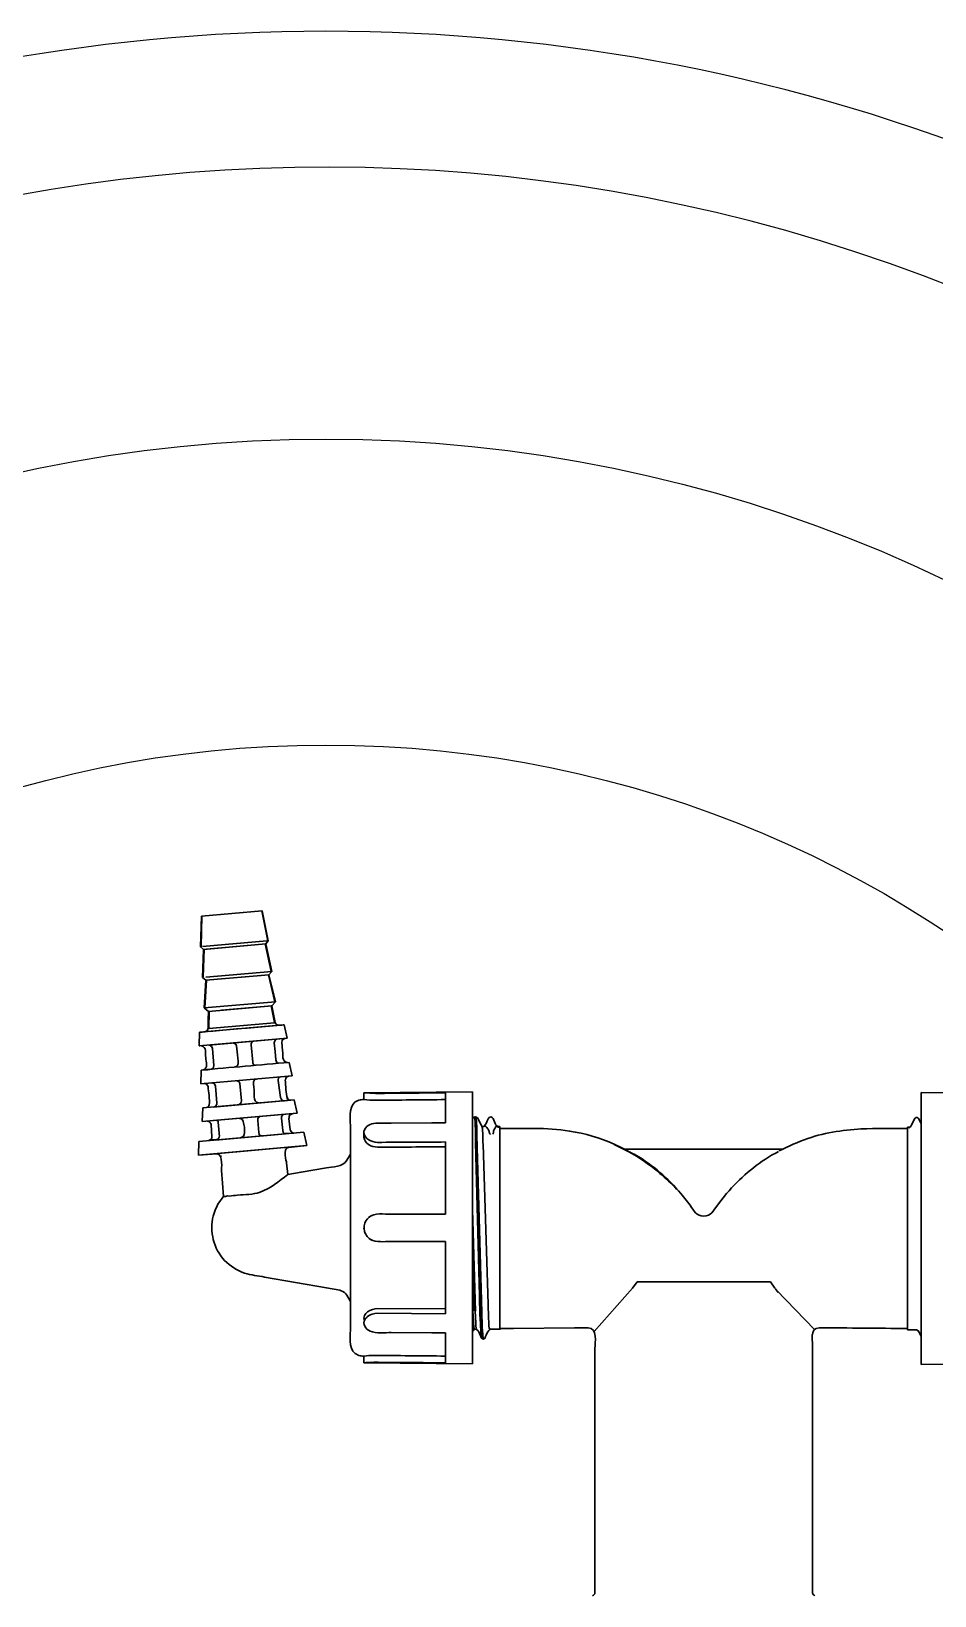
# Model space of a CAD drawing. Header units: millimetres. Extents: x 976 to 9349, y -1578 to 2211.
# Drawn here: x 5754.66 to 5767.95, y 507.93 to 530.94 of the extents above; entities that cross this region are included whole.
import ezdxf

# ---------------------------------------------------------------- set-up
doc = ezdxf.new("R2010")
doc.units = ezdxf.units.MM
for name, color, linetype in [('Ilustrace', 7, 'Continuous'), ('Meble wnętrze', 52, 'Continuous'), ('Urządzenia', 183, 'Continuous')]:
    doc.layers.add(name, color=color, linetype=linetype)

# ---------------------------------------------------------------- blocks, each defined once
blk = doc.blocks.new('Z$W@#27038')
for radius in [21, 16.5]:
    blk.add_circle((29.85, 46.7), radius)
for radius, start, end in [(27, 67.8084, 112.1916), (25, 66.9261, 12.9677)]:
    blk.add_arc((29.85, 46.7), radius, start, end)
blk = doc.blocks.new('Z$W@#31272')
at = {"layer": 'Ilustrace', "lineweight": 30}
for points in [[(0.033, 14.142), (0.033, 14.142), (0.044, 14.595), (0.044, 14.595)], [(0.052, 14.596), (0.052, 14.596), (0.042, 14.143), (0.042, 14.143)], [(0.94, 14.673), (0.94, 14.673), (0.044, 14.595), (0.044, 14.595)], [(0.932, 14.673), (0.932, 14.673), (0.94, 14.673), (0.94, 14.673)], [(1.021, 14.229), (1.021, 14.229), (0.932, 14.673), (0.932, 14.673)], [(1.029, 14.23), (1.029, 14.23), (0.94, 14.673), (0.94, 14.673)], [(0.033, 14.142), (0.033, 14.142), (0.042, 14.143), (0.042, 14.143)], [(0.033, 14.142), (0.033, 14.142), (0.077, 14.105), (0.077, 14.105)], [(0.06, 13.693), (0.06, 13.693), (0.077, 14.105), (0.077, 14.105)], [(1.009, 14.23), (1.009, 14.23), (0.061, 14.147), (0.061, 14.147)], [(0.085, 14.106), (0.085, 14.106), (0.069, 13.694), (0.069, 13.694)], [(0.992, 14.185), (0.992, 14.185), (0.077, 14.105), (0.077, 14.105)], [(0.121, 14.109), (0.121, 14.109), (0.992, 14.185), (0.992, 14.185)], [(0.984, 14.185), (0.984, 14.185), (1.072, 13.782), (1.072, 13.782)], [(0.984, 14.185), (0.984, 14.185), (0.992, 14.185), (0.992, 14.185)], [(0.992, 14.185), (0.992, 14.185), (1.029, 14.23), (1.029, 14.23)], [(0.992, 14.185), (0.992, 14.185), (1.081, 13.782), (1.081, 13.782)], [(1.021, 14.229), (1.021, 14.229), (1.029, 14.23), (1.029, 14.23)], [(0.06, 13.693), (0.06, 13.693), (0.069, 13.694), (0.069, 13.694)], [(0.111, 13.65), (0.111, 13.65), (0.06, 13.693), (0.06, 13.693)], [(0.087, 13.244), (0.087, 13.244), (0.111, 13.65), (0.111, 13.65)], [(0.12, 13.651), (0.12, 13.651), (0.096, 13.244), (0.096, 13.244)], [(1.081, 13.782), (1.081, 13.782), (0.109, 13.697), (0.109, 13.697)], [(0.111, 13.65), (0.111, 13.65), (1.038, 13.731), (1.038, 13.731)], [(0.12, 13.651), (0.12, 13.651), (0.111, 13.65), (0.111, 13.65)], [(0.633, 13.695), (0.633, 13.695), (1.038, 13.731), (1.038, 13.731)], [(1.038, 13.731), (1.038, 13.731), (1.03, 13.73), (1.03, 13.73)], [(1.03, 13.73), (1.03, 13.73), (1.123, 13.334), (1.123, 13.334)], [(1.081, 13.782), (1.081, 13.782), (1.038, 13.731), (1.038, 13.731)], [(1.038, 13.731), (1.038, 13.731), (1.133, 13.335), (1.133, 13.335)], [(1.133, 13.335), (1.133, 13.335), (0.087, 13.244), (0.087, 13.244)], [(0.087, 13.244), (0.087, 13.244), (0.148, 13.192), (0.148, 13.192)], [(0.096, 13.244), (0.096, 13.244), (0.087, 13.244), (0.087, 13.244)], [(1.081, 13.273), (1.081, 13.273), (0.148, 13.192), (0.148, 13.192)], [(0.148, 13.192), (0.148, 13.192), (0.157, 13.193), (0.157, 13.193)], [(0.157, 13.193), (0.157, 13.193), (0.152, 12.944), (0.152, 12.944)], [(0.341, 13.209), (0.341, 13.209), (1.081, 13.273), (1.081, 13.273)], [(1.073, 13.273), (1.073, 13.273), (1.081, 13.273), (1.081, 13.273)], [(1.121, 13.029), (1.121, 13.029), (1.073, 13.273), (1.073, 13.273)], [(1.133, 13.335), (1.133, 13.335), (1.081, 13.273), (1.081, 13.273)], [(0.143, 12.944), (0.142, 12.882), (0.057, 12.89), (0.018, 12.886)], [(1.252, 12.994), (1.252, 12.994), (0.019, 12.886), (0.019, 12.886)], [(0.149, 12.93), (0.15, 12.934), (0.151, 12.938), (0.152, 12.942)], [(1.121, 13.027), (1.121, 13.027), (0.152, 12.942), (0.152, 12.942)], [(0.161, 12.899), (0.161, 12.899), (0.562, 12.934), (0.562, 12.934)], [(0.718, 12.948), (0.718, 12.948), (0.562, 12.934), (0.562, 12.934)], [(0.718, 12.948), (0.718, 12.948), (1.263, 12.995), (1.263, 12.995)], [(1.126, 13.015), (1.124, 13.019), (1.122, 13.023), (1.121, 13.027)], [(1.13, 13.03), (1.142, 12.969), (1.226, 12.993), (1.263, 12.995)], [(1.305, 12.798), (1.305, 12.798), (1.263, 12.995), (1.263, 12.995)], [(0.018, 12.886), (0.018, 12.886), (0.01, 12.685), (0.01, 12.685)], [(1.304, 12.798), (1.304, 12.798), (0.01, 12.685), (0.01, 12.685)], [(0.022, 12.686), (0.022, 12.686), (0.01, 12.685), (0.01, 12.685)], [(0.158, 12.696), (0.18, 12.694), (0.206, 12.664), (0.208, 12.649)], [(0.159, 12.698), (0.159, 12.698), (1.305, 12.798), (1.305, 12.798)], [(0.516, 12.726), (0.536, 12.721), (0.547, 12.715), (0.557, 12.697)], [(0.553, 12.704), (0.557, 12.699), (0.559, 12.693), (0.561, 12.685)], [(0.573, 12.555), (0.573, 12.555), (0.561, 12.686), (0.561, 12.686)], [(0.804, 12.754), (0.781, 12.746), (0.777, 12.722), (0.778, 12.698)], [(0.777, 12.699), (0.777, 12.699), (0.8, 12.446), (0.8, 12.446)], [(1.151, 12.785), (1.123, 12.777), (1.117, 12.744), (1.117, 12.729)], [(1.227, 12.741), (1.232, 12.772), (1.239, 12.783), (1.272, 12.795)], [(1.239, 12.613), (1.239, 12.613), (1.227, 12.741), (1.227, 12.741)], [(1.336, 12.442), (0.904, 12.408), (0.473, 12.367), (0.041, 12.329)], [(0.227, 12.398), (0.227, 12.398), (0.208, 12.649), (0.208, 12.649)], [(0.573, 12.393), (0.601, 12.439), (0.577, 12.512), (0.573, 12.555)], [(0.8, 12.446), (0.802, 12.43), (0.806, 12.41), (0.822, 12.402)], [(1.141, 12.478), (1.142, 12.468), (1.151, 12.437), (1.179, 12.429)], [(1.305, 12.44), (1.225, 12.454), (1.246, 12.548), (1.239, 12.613)], [(1.379, 12.246), (1.379, 12.246), (1.336, 12.442), (1.336, 12.442)], [(0.041, 12.329), (0.041, 12.329), (0.034, 12.129), (0.034, 12.129)], [(1.379, 12.246), (1.379, 12.246), (0.034, 12.129), (0.034, 12.129)], [(0.584, 12.421), (0.579, 12.392), (0.565, 12.384), (0.539, 12.375)], [(0.543, 12.375), (0.547, 12.376), (0.551, 12.378), (0.554, 12.38)], [(0.839, 12.401), (0.833, 12.402), (0.826, 12.403), (0.819, 12.404)], [(0.827, 12.196), (0.827, 12.196), (0.827, 12.198), (0.827, 12.198)], [(1.175, 12.176), (1.174, 12.192), (1.173, 12.228), (1.207, 12.231)], [(1.28, 12.187), (1.285, 12.219), (1.293, 12.229), (1.325, 12.241)], [(1.284, 12.21), (1.284, 12.21), (1.283, 12.21), (1.283, 12.21)], [(0.087, 12.133), (0.118, 12.127), (0.134, 12.11), (0.142, 12.086)], [(0.141, 12.086), (0.141, 12.086), (0.142, 12.086), (0.142, 12.086)], [(0.142, 12.086), (0.148, 12.006), (0.17, 11.902), (0.16, 11.819)], [(0.251, 12.095), (0.238, 12.133), (0.224, 12.138), (0.199, 12.143)], [(0.61, 12.131), (0.604, 12.154), (0.586, 12.17), (0.562, 12.172)], [(0.632, 11.875), (0.632, 11.875), (0.61, 12.131), (0.61, 12.131)], [(1.175, 12.176), (1.175, 12.176), (1.21, 11.925), (1.21, 11.925)], [(1.312, 11.908), (1.284, 11.989), (1.287, 12.101), (1.279, 12.186)], [(2.436, 11.995), (2.436, 11.995), (4.036, 12.009), (4.036, 12.009)], [(2.436, 11.895), (2.436, 11.895), (2.436, 11.995), (2.436, 11.995)], [(2.608, 11.987), (2.608, 11.987), (2.436, 11.995), (2.436, 11.995)], [(3.636, 11.996), (3.293, 11.993), (2.951, 11.987), (2.608, 11.987)], [(3.636, 11.996), (3.636, 11.996), (3.636, 11.555), (3.636, 11.555)], [(3.636, 11.996), (3.636, 11.996), (3.636, 11.555), (3.636, 11.555)], [(3.636, 11.875), (3.636, 11.875), (3.636, 11.977), (3.636, 11.977)], [(3.636, 11.757), (3.636, 11.757), (3.636, 11.977), (3.636, 11.977)], [(4.036, 12.009), (4.036, 12.009), (4.036, 8.009), (4.036, 8.009)], [(4.036, 12.009), (4.036, 12.009), (4.036, 8.01), (4.036, 8.01)], [(10.636, 12), (10.636, 12), (10.636, 8), (10.636, 8)], [(10.636, 12), (10.636, 12), (10.636, 8), (10.636, 8)], [(12.236, 11.986), (12.236, 11.986), (10.636, 12), (10.636, 12)], [(0.065, 11.772), (0.065, 11.772), (0.057, 11.572), (0.057, 11.572)], [(0.065, 11.772), (0.065, 11.772), (1.41, 11.89), (1.41, 11.89)], [(0.16, 11.819), (0.154, 11.801), (0.14, 11.786), (0.116, 11.777)], [(0.116, 11.777), (0.116, 11.777), (0.237, 11.79), (0.237, 11.79)], [(0.219, 11.786), (0.219, 11.786), (1.41, 11.89), (1.41, 11.89)], [(0.632, 11.875), (0.632, 11.847), (0.616, 11.825), (0.588, 11.82)], [(0.635, 11.874), (0.635, 11.874), (0.633, 11.874), (0.633, 11.874)], [(1.236, 11.879), (1.247, 11.878), (1.259, 11.879), (1.268, 11.879)], [(1.268, 11.879), (1.268, 11.879), (1.358, 11.886), (1.358, 11.886)], [(1.316, 11.905), (1.316, 11.905), (1.305, 11.932), (1.305, 11.932)], [(1.358, 11.886), (1.334, 11.89), (1.329, 11.892), (1.313, 11.909)], [(1.41, 11.89), (1.41, 11.89), (1.358, 11.886), (1.358, 11.886)], [(1.41, 11.89), (1.41, 11.89), (1.452, 11.694), (1.452, 11.694)], [(3.636, 11.845), (3.636, 11.845), (3.636, 11.948), (3.636, 11.948)], [(3.636, 11.845), (3.636, 11.845), (3.636, 11.948), (3.636, 11.948)], [(3.636, 11.875), (3.636, 11.875), (3.636, 11.895), (3.636, 11.895)], [(3.636, 11.729), (3.636, 11.729), (3.636, 11.86), (3.636, 11.86)], [(3.636, 11.636), (3.636, 11.636), (3.636, 11.799), (3.636, 11.799)], [(0.057, 11.572), (0.057, 11.572), (1.452, 11.694), (1.452, 11.694)], [(0.131, 11.577), (0.144, 11.575), (0.157, 11.576), (0.166, 11.566)], [(0.155, 11.573), (0.155, 11.573), (0.156, 11.573), (0.156, 11.573)], [(0.187, 11.531), (0.18, 11.546), (0.17, 11.56), (0.156, 11.572)], [(0.185, 11.531), (0.185, 11.531), (0.187, 11.531), (0.187, 11.531)], [(0.217, 11.586), (0.217, 11.586), (1.451, 11.694), (1.451, 11.694)], [(0.874, 11.641), (0.874, 11.641), (0.873, 11.643), (0.873, 11.643)], [(0.885, 11.636), (0.874, 11.623), (0.873, 11.605), (0.875, 11.589)], [(0.875, 11.589), (0.875, 11.589), (0.89, 11.411), (0.89, 11.411)], [(0.904, 11.643), (0.895, 11.64), (0.887, 11.635), (0.881, 11.63)], [(1.224, 11.62), (1.219, 11.64), (1.236, 11.662), (1.251, 11.675)], [(1.241, 11.442), (1.241, 11.442), (1.224, 11.62), (1.224, 11.62)], [(1.333, 11.617), (1.334, 11.623), (1.334, 11.628), (1.334, 11.632)], [(1.334, 11.632), (1.338, 11.664), (1.346, 11.675), (1.379, 11.686)], [(1.377, 11.686), (1.377, 11.686), (1.379, 11.686), (1.379, 11.686)], [(1.377, 11.686), (1.377, 11.686), (1.379, 11.686), (1.379, 11.686)], [(2.236, 8.503), (2.236, 8.503), (2.236, 11.515), (2.236, 11.515)], [(3.636, 11.647), (3.636, 11.647), (3.636, 11.555), (3.636, 11.555)], [(4.036, 11.61), (4.036, 11.61), (4.045, 11.627), (4.045, 11.627)], [(4.044, 11.626), (4.061, 11.65), (4.09, 11.649), (4.106, 11.625)], [(4.078, 11.365), (4.075, 11.455), (4.079, 11.55), (4.063, 11.64)], [(4.098, 11.368), (4.095, 11.458), (4.099, 11.553), (4.083, 11.643)], [(4.096, 11.634), (4.096, 11.634), (4.101, 11.634), (4.101, 11.634)], [(4.165, 11.513), (4.165, 11.513), (4.106, 11.626), (4.106, 11.626)], [(4.28, 11.626), (4.28, 11.626), (4.28, 11.633), (4.28, 11.633)], [(4.29, 11.639), (4.29, 11.639), (4.291, 11.638), (4.291, 11.638)], [(4.314, 11.639), (4.314, 11.639), (4.314, 11.638), (4.314, 11.638)], [(10.549, 11.624), (10.564, 11.637), (10.589, 11.634), (10.598, 11.616)], [(10.598, 11.616), (10.598, 11.616), (10.636, 11.543), (10.636, 11.543)], [(0.008, 11.279), (0.008, 11.279), (0, 11.079), (0, 11.079)], [(1.552, 11.414), (1.552, 11.414), (0.008, 11.279), (0.008, 11.279)], [(0.154, 11.295), (0.179, 11.303), (0.198, 11.315), (0.199, 11.342)], [(0.177, 11.303), (0.198, 11.305), (0.247, 11.297), (0.268, 11.306)], [(0.251, 11.301), (0.251, 11.301), (1.55, 11.414), (1.55, 11.414)], [(0.268, 11.306), (0.268, 11.306), (0.275, 11.307), (0.275, 11.307)], [(0.89, 11.41), (0.892, 11.396), (0.893, 11.381), (0.901, 11.37)], [(0.901, 11.37), (0.906, 11.366), (0.915, 11.364), (0.935, 11.36)], [(0.901, 11.37), (0.901, 11.37), (0.902, 11.37), (0.902, 11.37)], [(1.258, 11.402), (1.244, 11.411), (1.243, 11.426), (1.241, 11.442)], [(1.258, 11.402), (1.308, 11.394), (1.349, 11.398), (1.405, 11.404)], [(1.405, 11.404), (1.381, 11.408), (1.365, 11.421), (1.354, 11.439)], [(1.552, 11.414), (1.552, 11.414), (1.594, 11.219), (1.594, 11.219)], [(4.189, 11.234), (4.186, 11.321), (4.191, 11.415), (4.173, 11.503)], [(4.301, 11.38), (4.301, 11.38), (4.3, 11.381), (4.3, 11.381)], [(4.314, 11.383), (4.314, 11.383), (4.312, 11.383), (4.312, 11.383)], [(4.392, 11.498), (4.392, 11.498), (4.391, 11.498), (4.391, 11.498)], [(4.402, 11.501), (4.402, 11.501), (4.436, 11.499), (4.436, 11.499)], [(4.436, 11.49), (4.436, 11.49), (4.402, 11.491), (4.402, 11.491)], [(4.413, 11.49), (4.411, 11.49), (4.408, 11.49), (4.406, 11.491)], [(4.436, 11.499), (4.436, 11.499), (4.436, 8.52), (4.436, 8.52)], [(4.436, 11.499), (4.436, 11.499), (4.436, 9.264), (4.436, 9.264)], [(4.436, 10.557), (4.436, 10.557), (4.436, 11.49), (4.436, 11.49)], [(4.436, 8.51), (4.436, 8.51), (4.436, 11.489), (4.436, 11.489)], [(4.436, 8.533), (4.436, 8.533), (4.436, 11.485), (4.436, 11.485)], [(4.436, 11.476), (4.436, 11.476), (4.436, 8.524), (4.436, 8.524)], [(4.436, 8.715), (4.436, 8.715), (4.436, 11.445), (4.436, 11.445)], [(4.436, 11.251), (4.436, 11.251), (4.436, 11.381), (4.436, 11.381)], [(4.436, 11.251), (4.436, 11.251), (4.436, 11.381), (4.436, 11.381)], [(4.436, 11.284), (4.436, 11.284), (4.436, 11.372), (4.436, 11.372)], [(4.436, 11.242), (4.436, 11.242), (4.436, 11.372), (4.436, 11.372)], [(4.436, 11.033), (4.436, 11.033), (4.436, 11.372), (4.436, 11.372)], [(4.436, 11.251), (4.436, 11.251), (4.436, 11.357), (4.436, 11.357)], [(4.436, 11.348), (4.436, 11.348), (4.436, 11.242), (4.436, 11.242)], [(4.436, 11.284), (4.436, 11.284), (4.436, 11.294), (4.436, 11.294)], [(4.436, 11.294), (4.436, 11.294), (4.436, 11.251), (4.436, 11.251)], [(4.436, 11.285), (4.436, 11.285), (4.436, 11.242), (4.436, 11.242)], [(4.436, 11.285), (4.436, 11.285), (4.436, 11.275), (4.436, 11.275)], [(9.751, 11.464), (9.979, 11.474), (10.208, 11.47), (10.436, 11.472)], [(10.436, 11.49), (10.436, 11.49), (10.47, 11.491), (10.47, 11.491)], [(10.436, 11.49), (10.436, 11.49), (10.436, 8.51), (10.436, 8.51)], [(10.436, 11.49), (10.436, 11.49), (10.436, 11.458), (10.436, 11.458)], [(10.436, 11.484), (10.436, 11.484), (10.436, 11.466), (10.436, 11.466)], [(10.436, 11.476), (10.436, 11.476), (10.436, 11.422), (10.436, 11.422)], [(10.436, 11.279), (10.436, 11.279), (10.436, 11.436), (10.436, 11.436)], [(10.436, 11.279), (10.436, 11.279), (10.436, 11.285), (10.436, 11.285)], [(10.436, 11.285), (10.436, 11.285), (10.436, 11.174), (10.436, 11.174)], [(10.455, 11.479), (10.455, 11.479), (10.466, 11.48), (10.466, 11.48)], [(10.456, 11.478), (10.456, 11.478), (10.461, 11.479), (10.461, 11.479)], [(10.469, 11.491), (10.466, 11.488), (10.466, 11.484), (10.466, 11.48)], [(10.469, 11.491), (10.477, 11.496), (10.481, 11.496), (10.485, 11.505)], [(1.592, 11.219), (1.592, 11.219), (0, 11.079), (0, 11.079)], [(0.271, 11.098), (0.271, 11.098), (0, 11.079), (0, 11.079)], [(0.002, 11.08), (0.002, 11.08), (0, 11.079), (0, 11.079)], [(0.183, 11.095), (0.183, 11.095), (1.594, 11.219), (1.594, 11.219)], [(0.338, 10.854), (0.338, 10.855), (0.369, 11.097), (0.271, 11.098)], [(0.326, 11.072), (0.328, 11.066), (0.33, 11.061), (0.331, 11.055)], [(1.297, 10.966), (1.296, 10.975), (1.234, 11.181), (1.326, 11.191)], [(2.236, 11.093), (2.236, 11.093), (2.184, 11.002), (2.184, 11.002)], [(3.636, 10.209), (3.636, 10.209), (3.636, 11.272), (3.636, 11.272)], [(3.636, 11.272), (3.636, 11.272), (3.636, 10.209), (3.636, 10.209)], [(3.636, 10.209), (3.636, 10.209), (3.636, 11.201), (3.636, 11.201)], [(3.636, 10.468), (3.636, 10.468), (3.636, 11.201), (3.636, 11.201)], [(3.636, 10.969), (3.636, 10.969), (3.636, 11.161), (3.636, 11.161)], [(4.436, 10.754), (4.436, 10.754), (4.436, 11.187), (4.436, 11.187)], [(4.436, 11.178), (4.436, 11.178), (4.436, 8.622), (4.436, 8.622)], [(6.119, 11.24), (6.119, 11.24), (6.324, 11.14), (6.324, 11.14)], [(6.324, 11.134), (6.324, 11.134), (6.119, 11.235), (6.119, 11.235)], [(8.436, 11.079), (8.188, 10.923), (7.963, 10.739), (7.773, 10.514)], [(8.538, 11.131), (8.504, 11.112), (8.47, 11.095), (8.435, 11.079)], [(10.436, 11.049), (10.436, 11.049), (10.436, 11.178), (10.436, 11.178)], [(10.436, 11.05), (10.436, 11.05), (10.436, 10.902), (10.436, 10.902)], [(1.314, 10.794), (1.314, 10.794), (1.297, 10.966), (1.297, 10.966)], [(2.184, 11.002), (2.126, 10.903), (1.972, 10.909), (1.883, 10.894)], [(10.436, 10.736), (10.436, 10.736), (10.436, 10.906), (10.436, 10.906)], [(3.636, 10.786), (3.636, 10.786), (3.636, 10.209), (3.636, 10.209)], [(10.436, 8.939), (10.436, 8.939), (10.436, 10.745), (10.436, 10.745)], [(10.436, 10.563), (10.436, 10.563), (10.436, 10.745), (10.436, 10.745)], [(0.371, 10.471), (0.384, 10.467), (0.414, 10.475), (0.426, 10.478)], [(0.407, 10.474), (0.407, 10.474), (0.408, 10.472), (0.408, 10.472)], [(0.426, 10.478), (0.426, 10.478), (0.46, 10.477), (0.46, 10.477)], [(0.56, 10.485), (0.56, 10.485), (0.56, 10.487), (0.56, 10.487)], [(0.669, 10.495), (0.669, 10.495), (0.669, 10.496), (0.669, 10.496)], [(3.636, 10.209), (3.636, 10.209), (3.636, 10.36), (3.636, 10.36)], [(4.436, 10.375), (4.436, 10.375), (4.436, 10.184), (4.436, 10.184)], [(7.236, 10.34), (7.236, 10.34), (7.099, 10.514), (7.099, 10.514)], [(7.773, 10.514), (7.773, 10.514), (7.637, 10.34), (7.637, 10.34)], [(10.436, 10.384), (10.436, 10.384), (10.436, 9.8), (10.436, 9.8)], [(2.553, 10.191), (2.447, 10.142), (2.416, 10.026), (2.456, 9.923)], [(2.505, 10.16), (2.595, 10.236), (2.732, 10.209), (2.836, 10.209)], [(4.078, 8.781), (4.078, 8.781), (4.036, 10.273), (4.036, 10.273)], [(2.436, 10.004), (2.436, 10.004), (2.436, 9.987), (2.436, 9.987)], [(2.436, 10.004), (2.436, 10.004), (2.436, 10), (2.436, 10)], [(2.436, 10.002), (2.436, 10.002), (2.436, 10.004), (2.436, 10.004)], [(2.436, 9.987), (2.436, 9.987), (2.436, 10.004), (2.436, 10.004)], [(2.436, 9.987), (2.436, 9.987), (2.436, 9.996), (2.436, 9.996)], [(2.444, 9.953), (2.464, 9.896), (2.499, 9.857), (2.551, 9.828)], [(4.436, 9.991), (4.436, 9.991), (4.436, 8.524), (4.436, 8.524)], [(2.529, 9.841), (2.624, 9.789), (2.728, 9.809), (2.836, 9.809)], [(3.636, 8.746), (3.636, 8.746), (3.636, 9.809), (3.636, 9.809)], [(3.636, 8.746), (3.636, 8.746), (3.636, 9.809), (3.636, 9.809)], [(3.636, 9.232), (3.636, 9.232), (3.636, 9.809), (3.636, 9.809)], [(3.636, 8.993), (3.636, 8.993), (3.636, 9.809), (3.636, 9.809)], [(3.636, 9.658), (3.636, 9.658), (3.636, 9.511), (3.636, 9.511)], [(3.636, 9.55), (3.636, 9.55), (3.636, 9.511), (3.636, 9.511)], [(4.058, 8.79), (4.058, 8.79), (4.036, 9.485), (4.036, 9.485)], [(4.436, 9.255), (4.436, 9.255), (4.436, 9.612), (4.436, 9.612)], [(3.636, 9.369), (3.636, 9.369), (3.636, 8.746), (3.636, 8.746)], [(3.636, 9.295), (3.636, 9.295), (3.636, 9.049), (3.636, 9.049)], [(4.436, 8.57), (4.436, 8.57), (4.436, 9.266), (4.436, 9.266)], [(4.436, 8.561), (4.436, 8.561), (4.436, 9.257), (4.436, 9.257)], [(6.456, 9.217), (6.456, 9.217), (6.387, 9.12), (6.387, 9.12)], [(6.456, 9.217), (6.456, 9.217), (8.417, 9.217), (8.417, 9.217)], [(6.614, 9.217), (6.614, 9.217), (8.191, 9.217), (8.191, 9.217)], [(8.484, 9.123), (8.484, 9.123), (8.417, 9.217), (8.417, 9.217)], [(10.436, 9.429), (10.436, 9.429), (10.436, 9.255), (10.436, 9.255)], [(2.184, 9.017), (2.165, 9.048), (2.136, 9.073), (2.101, 9.084)], [(2.236, 8.925), (2.236, 8.925), (2.184, 9.017), (2.184, 9.017)], [(4.145, 8.678), (4.139, 8.786), (4.139, 8.893), (4.136, 9.003)], [(8.487, 9.119), (8.487, 9.119), (8.532, 9.06), (8.532, 9.06)], [(2.636, 8.823), (2.542, 8.819), (2.406, 8.758), (2.443, 8.641)], [(3.636, 8.817), (3.636, 8.817), (2.636, 8.823), (2.636, 8.823)], [(3.636, 8.746), (3.636, 8.746), (2.636, 8.752), (2.636, 8.752)], [(4.049, 8.618), (4.049, 8.618), (4.036, 8.879), (4.036, 8.879)], [(4.436, 8.533), (4.436, 8.533), (4.436, 8.841), (4.436, 8.841)], [(10.436, 8.524), (10.436, 8.524), (10.436, 8.962), (10.436, 8.962)], [(2.451, 8.659), (2.451, 8.659), (2.444, 8.645), (2.444, 8.645)], [(4.05, 8.507), (4.038, 8.539), (4.038, 8.581), (4.036, 8.614)], [(4.062, 8.517), (4.051, 8.547), (4.051, 8.587), (4.049, 8.618)], [(4.095, 8.513), (4.083, 8.542), (4.083, 8.583), (4.082, 8.612)], [(4.154, 8.49), (4.154, 8.49), (4.145, 8.678), (4.145, 8.678)], [(4.306, 8.52), (4.257, 8.515), (4.22, 8.391), (4.219, 8.389)], [(4.287, 8.513), (4.274, 8.542), (4.275, 8.582), (4.273, 8.612)], [(4.436, 8.52), (4.436, 8.52), (4.306, 8.52), (4.306, 8.52)], [(4.436, 8.584), (4.436, 8.584), (4.436, 8.52), (4.436, 8.52)], [(4.436, 8.533), (4.436, 8.533), (4.436, 8.548), (4.436, 8.548)], [(4.436, 8.51), (4.436, 8.51), (4.436, 8.539), (4.436, 8.539)], [(4.436, 8.513), (4.436, 8.513), (4.436, 8.537), (4.436, 8.537)], [(5.735, 8.539), (5.881, 8.534), (5.836, 8.318), (5.836, 8.239)], [(9.089, 8.528), (9.049, 8.517), (9.044, 8.471), (9.036, 8.44)], [(9.136, 8.539), (9.136, 8.539), (9.089, 8.528), (9.089, 8.528)], [(10.436, 8.528), (10.003, 8.532), (9.57, 8.536), (9.136, 8.539)], [(10.436, 8.531), (10.436, 8.531), (10.436, 8.51), (10.436, 8.51)], [(10.436, 8.531), (10.436, 8.531), (10.436, 8.51), (10.436, 8.51)], [(3.636, 8.463), (3.636, 8.463), (3.636, 8.023), (3.636, 8.023)], [(3.636, 8.463), (3.636, 8.463), (3.636, 8.29), (3.636, 8.29)], [(3.636, 8.159), (3.636, 8.159), (3.636, 8.383), (3.636, 8.383)], [(3.636, 8.219), (3.636, 8.219), (3.636, 8.383), (3.636, 8.383)], [(3.636, 8.347), (3.636, 8.347), (3.636, 8.023), (3.636, 8.023)], [(3.636, 8.347), (3.636, 8.347), (3.636, 8.246), (3.636, 8.246)], [(4.168, 8.382), (4.156, 8.413), (4.156, 8.457), (4.154, 8.49)], [(4.176, 8.375), (4.164, 8.407), (4.165, 8.451), (4.163, 8.484)], [(4.196, 8.372), (4.184, 8.404), (4.185, 8.448), (4.182, 8.481)], [(4.214, 8.382), (4.214, 8.382), (4.218, 8.395), (4.218, 8.395)], [(10.566, 8.51), (10.566, 8.51), (10.436, 8.51), (10.436, 8.51)], [(10.636, 8.413), (10.632, 8.42), (10.605, 8.51), (10.566, 8.51)], [(2.436, 8.023), (2.436, 8.023), (2.436, 8.123), (2.436, 8.123)], [(3.636, 8.261), (3.636, 8.261), (3.636, 8.07), (3.636, 8.07)], [(3.636, 8.174), (3.636, 8.174), (3.636, 8.023), (3.636, 8.023)], [(3.636, 8.144), (3.636, 8.144), (3.636, 8.07), (3.636, 8.07)], [(2.553, 8.031), (2.514, 8.03), (2.475, 8.027), (2.436, 8.023)], [(2.436, 8.023), (2.436, 8.023), (4.036, 8.009), (4.036, 8.009)], [(2.58, 8.031), (2.58, 8.031), (2.468, 8.026), (2.468, 8.026)], [(3.636, 8.023), (3.284, 8.026), (2.932, 8.028), (2.58, 8.031)], [(12.236, 8.014), (12.236, 8.014), (10.636, 8), (10.636, 8)], [(5.836, 4.639), (5.833, 4.619), (5.819, 4.603), (5.8, 4.597)], [(9.037, 4.639), (9.039, 4.619), (9.054, 4.603), (9.073, 4.597)]]:
    blk.add_open_spline(points, degree=3, dxfattribs=at)
for points, knots in [([(0.148, 13.192), (0.148, 13.192), (0.146, 13.068), (0.146, 13.068), (0.146, 13.068), (0.146, 13.068), (0.143, 12.944), (0.143, 12.944)], [0, 0, 0, 0, 0.333333, 0.333333, 0.333333, 0.333333, 1, 1, 1, 1]), ([(1.081, 13.273), (1.081, 13.273), (1.105, 13.152), (1.105, 13.152), (1.105, 13.152), (1.105, 13.152), (1.13, 13.03), (1.13, 13.03)], [0, 0, 0, 0, 0.333333, 0.333333, 0.333333, 0.333333, 1, 1, 1, 1]), ([(0.044, 12.687), (0.124, 12.673), (0.102, 12.579), (0.107, 12.514), (0.107, 12.514), (0.112, 12.448), (0.149, 12.359), (0.072, 12.332)], [0, 0, 0, 0, 0.333333, 0.333333, 0.333333, 0.333333, 1, 1, 1, 1]), ([(1.117, 12.729), (1.117, 12.729), (1.129, 12.603), (1.129, 12.603), (1.129, 12.603), (1.129, 12.603), (1.141, 12.478), (1.141, 12.478)], [0, 0, 0, 0, 0.333333, 0.333333, 0.333333, 0.333333, 1, 1, 1, 1]), ([(0.188, 12.343), (0.15, 12.339), (0.111, 12.336), (0.073, 12.332), (0.073, 12.332), (0.116, 12.335), (0.229, 12.322), (0.228, 12.396)], [0, 0, 0, 0, 0.333333, 0.333333, 0.333333, 0.333333, 1, 1, 1, 1]), ([(0.883, 11.847), (0.798, 11.857), (0.823, 12.008), (0.819, 12.051), (0.819, 12.051), (0.815, 12.092), (0.787, 12.187), (0.855, 12.198)], [0, 0, 0, 0, 0.333333, 0.333333, 0.333333, 0.333333, 1, 1, 1, 1]), ([(0.271, 11.843), (0.271, 11.843), (0.261, 11.969), (0.261, 11.969), (0.261, 11.969), (0.261, 11.969), (0.251, 12.095), (0.251, 12.095)], [0, 0, 0, 0, 0.333333, 0.333333, 0.333333, 0.333333, 1, 1, 1, 1]), ([(0.237, 11.79), (0.253, 11.792), (0.268, 11.815), (0.271, 11.83), (0.271, 11.83), (0.271, 11.834), (0.271, 11.839), (0.271, 11.843)], [0, 0, 0, 0, 0.333333, 0.333333, 0.333333, 0.333333, 1, 1, 1, 1]), ([(1.21, 11.925), (1.211, 11.918), (1.212, 11.912), (1.216, 11.906), (1.216, 11.906), (1.22, 11.899), (1.233, 11.886), (1.236, 11.879)], [0, 0, 0, 0, 0.333333, 0.333333, 0.333333, 0.333333, 1, 1, 1, 1]), ([(2.236, 11.515), (2.236, 11.643), (2.201, 11.833), (2.36, 11.886), (2.36, 11.886), (2.385, 11.894), (2.41, 11.895), (2.436, 11.895)], [0, 0, 0, 0, 0.333333, 0.333333, 0.333333, 0.333333, 1, 1, 1, 1]), ([(3.636, 11.895), (3.293, 11.892), (2.951, 11.889), (2.608, 11.886), (2.608, 11.886), (2.55, 11.888), (2.494, 11.89), (2.436, 11.895)], [0, 0, 0, 0, 0.333333, 0.333333, 0.333333, 0.333333, 1, 1, 1, 1]), ([(0.186, 11.531), (0.186, 11.531), (0.2, 11.349), (0.2, 11.349), (0.2, 11.349), (0.2, 11.349), (0.197, 11.33), (0.197, 11.33)], [0, 0, 0, 0, 0.333333, 0.333333, 0.333333, 0.333333, 1, 1, 1, 1]), ([(0.309, 11.36), (0.303, 11.432), (0.296, 11.504), (0.29, 11.576), (0.29, 11.576), (0.288, 11.583), (0.282, 11.587), (0.268, 11.59)], [0, 0, 0, 0, 0.333333, 0.333333, 0.333333, 0.333333, 1, 1, 1, 1]), ([(0.605, 11.617), (0.605, 11.617), (0.63, 11.613), (0.63, 11.613), (0.63, 11.613), (0.63, 11.613), (0.642, 11.605), (0.642, 11.605)], [0, 0, 0, 0, 0.333333, 0.333333, 0.333333, 0.333333, 1, 1, 1, 1]), ([(0.642, 11.605), (0.652, 11.595), (0.658, 11.587), (0.66, 11.571), (0.66, 11.571), (0.663, 11.548), (0.722, 11.355), (0.63, 11.338)], [0, 0, 0, 0, 0.333333, 0.333333, 0.333333, 0.333333, 1, 1, 1, 1]), ([(1.354, 11.439), (1.354, 11.439), (1.35, 11.449), (1.35, 11.449), (1.35, 11.449), (1.35, 11.449), (1.333, 11.617), (1.333, 11.617)], [0, 0, 0, 0, 0.333333, 0.333333, 0.333333, 0.333333, 1, 1, 1, 1]), ([(2.636, 11.55), (2.567, 11.549), (2.474, 11.524), (2.444, 11.453), (2.444, 11.453), (2.43, 11.42), (2.436, 11.376), (2.436, 11.343)], [0, 0, 0, 0, 0.333333, 0.333333, 0.333333, 0.333333, 1, 1, 1, 1]), ([(3.636, 11.555), (3.636, 11.555), (3.436, 11.554), (3.436, 11.554), (3.436, 11.554), (3.436, 11.554), (2.836, 11.551), (2.836, 11.551), (2.836, 11.551), (2.836, 11.551), (2.636, 11.55), (2.636, 11.55)], [0, 0, 0, 0, 0.25, 0.25, 0.25, 0.25, 0.5, 0.5, 0.5, 0.5, 1, 1, 1, 1]), ([(4.19, 11.498), (4.208, 11.502), (4.201, 11.499), (4.216, 11.514), (4.216, 11.514), (4.2, 11.497), (4.205, 11.501), (4.18, 11.499), (4.18, 11.499), (4.174, 11.502), (4.169, 11.506), (4.165, 11.513)], [0, 0, 0, 0, 0.25, 0.25, 0.25, 0.25, 0.5, 0.5, 0.5, 0.5, 1, 1, 1, 1]), ([(4.413, 11.499), (4.347, 11.51), (4.369, 11.629), (4.302, 11.641), (4.302, 11.641), (4.232, 11.628), (4.257, 11.506), (4.181, 11.499)], [0, 0, 0, 0, 0.333333, 0.333333, 0.333333, 0.333333, 1, 1, 1, 1]), ([(4.211, 11.507), (4.222, 11.512), (4.238, 11.49), (4.243, 11.483), (4.243, 11.483), (4.256, 11.468), (4.269, 11.449), (4.277, 11.431), (4.277, 11.431), (4.284, 11.414), (4.281, 11.397), (4.297, 11.383)], [0, 0, 0, 0, 0.25, 0.25, 0.25, 0.25, 0.5, 0.5, 0.5, 0.5, 1, 1, 1, 1]), ([(4.334, 11.386), (4.345, 11.401), (4.34, 11.416), (4.345, 11.431), (4.345, 11.431), (4.351, 11.448), (4.358, 11.464), (4.367, 11.48), (4.367, 11.48), (4.37, 11.486), (4.383, 11.511), (4.392, 11.507)], [0, 0, 0, 0, 0.25, 0.25, 0.25, 0.25, 0.5, 0.5, 0.5, 0.5, 1, 1, 1, 1]), ([(10.485, 11.505), (10.485, 11.505), (10.543, 11.615), (10.543, 11.615), (10.543, 11.615), (10.543, 11.615), (10.549, 11.624), (10.549, 11.624)], [0, 0, 0, 0, 0.333333, 0.333333, 0.333333, 0.333333, 1, 1, 1, 1]), ([(0.275, 11.307), (0.279, 11.314), (0.291, 11.316), (0.297, 11.323), (0.297, 11.323), (0.306, 11.333), (0.31, 11.347), (0.309, 11.36)], [0, 0, 0, 0, 0.333333, 0.333333, 0.333333, 0.333333, 1, 1, 1, 1]), ([(3.636, 11.272), (3.303, 11.27), (2.97, 11.268), (2.636, 11.266), (2.636, 11.266), (2.546, 11.271), (2.446, 11.312), (2.436, 11.414)], [0, 0, 0, 0, 0.333333, 0.333333, 0.333333, 0.333333, 1, 1, 1, 1]), ([(3.636, 11.201), (3.303, 11.199), (2.97, 11.197), (2.636, 11.195), (2.636, 11.195), (2.545, 11.2), (2.446, 11.241), (2.436, 11.343)], [0, 0, 0, 0, 0.333333, 0.333333, 0.333333, 0.333333, 1, 1, 1, 1]), ([(4.163, 8.484), (4.163, 8.484), (4.158, 8.567), (4.158, 8.567), (4.158, 8.567), (4.158, 8.567), (4.152, 8.767), (4.152, 8.767), (4.152, 8.767), (4.152, 8.767), (4.078, 11.365), (4.078, 11.365)], [0, 0, 0, 0, 0.25, 0.25, 0.25, 0.25, 0.5, 0.5, 0.5, 0.5, 1, 1, 1, 1]), ([(4.182, 8.481), (4.182, 8.481), (4.178, 8.564), (4.178, 8.564), (4.178, 8.564), (4.178, 8.564), (4.172, 8.764), (4.172, 8.764), (4.172, 8.764), (4.172, 8.764), (4.098, 11.368), (4.098, 11.368)], [0, 0, 0, 0, 0.25, 0.25, 0.25, 0.25, 0.5, 0.5, 0.5, 0.5, 1, 1, 1, 1]), ([(4.436, 11.472), (4.777, 11.469), (5.125, 11.487), (5.463, 11.433), (5.463, 11.433), (5.687, 11.397), (5.911, 11.331), (6.119, 11.24)], [0, 0, 0, 0, 0.333333, 0.333333, 0.333333, 0.333333, 1, 1, 1, 1]), ([(9.813, 11.466), (9.524, 11.455), (9.241, 11.416), (8.967, 11.323), (8.967, 11.323), (8.822, 11.273), (8.686, 11.207), (8.548, 11.14)], [0, 0, 0, 0, 0.333333, 0.333333, 0.333333, 0.333333, 1, 1, 1, 1]), ([(1.326, 11.191), (1.326, 11.191), (1.46, 11.205), (1.46, 11.205), (1.46, 11.205), (1.46, 11.205), (1.594, 11.219), (1.594, 11.219)], [0, 0, 0, 0, 0.333333, 0.333333, 0.333333, 0.333333, 1, 1, 1, 1]), ([(4.136, 9.003), (4.136, 9.003), (4.083, 11.075), (4.083, 11.075), (4.083, 11.075), (4.083, 11.075), (4.077, 11.275), (4.077, 11.275)], [0, 0, 0, 0, 0.333333, 0.333333, 0.333333, 0.333333, 1, 1, 1, 1]), ([(4.273, 8.612), (4.273, 8.612), (4.269, 8.689), (4.269, 8.689), (4.269, 8.689), (4.269, 8.689), (4.262, 8.888), (4.262, 8.888), (4.262, 8.888), (4.262, 8.888), (4.189, 11.234), (4.189, 11.234)], [0, 0, 0, 0, 0.25, 0.25, 0.25, 0.25, 0.5, 0.5, 0.5, 0.5, 1, 1, 1, 1]), ([(6.119, 11.24), (6.119, 11.24), (6.263, 11.172), (6.263, 11.172), (6.263, 11.172), (6.263, 11.172), (6.285, 11.166), (6.285, 11.166), (6.285, 11.166), (6.285, 11.166), (6.485, 11.166), (6.485, 11.166), (6.485, 11.166), (6.485, 11.166), (8.387, 11.166), (8.387, 11.166), (8.387, 11.166), (8.387, 11.166), (8.587, 11.166), (8.587, 11.166), (8.587, 11.166), (8.587, 11.166), (8.611, 11.172), (8.611, 11.172), (8.611, 11.172), (8.611, 11.172), (8.754, 11.24), (8.754, 11.24)], [0, 0, 0, 0, 0.125, 0.125, 0.125, 0.125, 0.25, 0.25, 0.25, 0.25, 0.375, 0.375, 0.375, 0.375, 0.5, 0.5, 0.5, 0.5, 0.625, 0.625, 0.625, 0.625, 0.75, 0.75, 0.75, 0.75, 1, 1, 1, 1]), ([(7.04, 10.573), (6.966, 10.659), (6.878, 10.736), (6.792, 10.81), (6.792, 10.81), (6.648, 10.933), (6.492, 11.044), (6.324, 11.134)], [0, 0, 0, 0, 0.333333, 0.333333, 0.333333, 0.333333, 1, 1, 1, 1]), ([(7.099, 10.514), (6.912, 10.736), (6.686, 10.932), (6.436, 11.08), (6.436, 11.08), (6.407, 11.097), (6.374, 11.11), (6.344, 11.126)], [0, 0, 0, 0, 0.333333, 0.333333, 0.333333, 0.333333, 1, 1, 1, 1]), ([(0.314, 10.396), (0.314, 10.396), (0.348, 10.444), (0.348, 10.444), (0.348, 10.444), (0.348, 10.444), (0.369, 10.468), (0.369, 10.468), (0.369, 10.468), (0.369, 10.468), (0.353, 10.668), (0.353, 10.668), (0.353, 10.668), (0.353, 10.668), (0.338, 10.854), (0.338, 10.854)], [0, 0, 0, 0, 0.2, 0.2, 0.2, 0.2, 0.4, 0.4, 0.4, 0.4, 0.6, 0.6, 0.6, 0.6, 1, 1, 1, 1]), ([(1.883, 10.894), (1.883, 10.894), (1.511, 10.828), (1.511, 10.828), (1.511, 10.828), (1.511, 10.828), (1.314, 10.793), (1.314, 10.793)], [0, 0, 0, 0, 0.333333, 0.333333, 0.333333, 0.333333, 1, 1, 1, 1]), ([(0.46, 10.477), (0.499, 10.479), (0.538, 10.485), (0.577, 10.489), (0.577, 10.489), (0.687, 10.501), (0.801, 10.496), (0.907, 10.533), (0.907, 10.533), (1.064, 10.588), (1.184, 10.696), (1.314, 10.793)], [0, 0, 0, 0, 0.25, 0.25, 0.25, 0.25, 0.5, 0.5, 0.5, 0.5, 1, 1, 1, 1]), ([(0.972, 9.285), (0.88, 9.301), (0.773, 9.313), (0.68, 9.343), (0.68, 9.343), (0.569, 9.38), (0.467, 9.444), (0.386, 9.53), (0.386, 9.53), (0.224, 9.703), (0.16, 9.953), (0.219, 10.183), (0.219, 10.183), (0.238, 10.259), (0.27, 10.331), (0.314, 10.396)], [0, 0, 0, 0, 0.2, 0.2, 0.2, 0.2, 0.4, 0.4, 0.4, 0.4, 0.6, 0.6, 0.6, 0.6, 1, 1, 1, 1]), ([(2.836, 10.209), (2.836, 10.209), (3.436, 10.209), (3.436, 10.209), (3.436, 10.209), (3.436, 10.209), (3.636, 10.209), (3.636, 10.209)], [0, 0, 0, 0, 0.333333, 0.333333, 0.333333, 0.333333, 1, 1, 1, 1]), ([(7.637, 10.34), (7.58, 10.26), (7.543, 10.185), (7.436, 10.18), (7.436, 10.18), (7.33, 10.185), (7.293, 10.26), (7.236, 10.34)], [0, 0, 0, 0, 0.333333, 0.333333, 0.333333, 0.333333, 1, 1, 1, 1]), ([(4.082, 8.612), (4.082, 8.612), (4.072, 8.785), (4.072, 8.785), (4.072, 8.785), (4.072, 8.785), (4.067, 8.985), (4.067, 8.985), (4.067, 8.985), (4.067, 8.985), (4.042, 9.85), (4.042, 9.85), (4.042, 9.85), (4.042, 9.85), (4.036, 10.05), (4.036, 10.05)], [0, 0, 0, 0, 0.2, 0.2, 0.2, 0.2, 0.4, 0.4, 0.4, 0.4, 0.6, 0.6, 0.6, 0.6, 1, 1, 1, 1]), ([(2.836, 9.809), (2.836, 9.809), (3.436, 9.809), (3.436, 9.809), (3.436, 9.809), (3.436, 9.809), (3.636, 9.809), (3.636, 9.809)], [0, 0, 0, 0, 0.333333, 0.333333, 0.333333, 0.333333, 1, 1, 1, 1]), ([(2.101, 9.084), (2.101, 9.084), (2.079, 9.09), (2.079, 9.09), (2.079, 9.09), (2.079, 9.09), (1.883, 9.124), (1.883, 9.124), (1.883, 9.124), (1.883, 9.124), (0.972, 9.285), (0.972, 9.285)], [0, 0, 0, 0, 0.25, 0.25, 0.25, 0.25, 0.5, 0.5, 0.5, 0.5, 1, 1, 1, 1]), ([(2.836, 8.468), (2.751, 8.469), (2.619, 8.452), (2.528, 8.49), (2.528, 8.49), (2.458, 8.52), (2.409, 8.592), (2.454, 8.665), (2.454, 8.665), (2.463, 8.678), (2.473, 8.69), (2.485, 8.7), (2.485, 8.7), (2.528, 8.737), (2.581, 8.749), (2.636, 8.752)], [0, 0, 0, 0, 0.2, 0.2, 0.2, 0.2, 0.4, 0.4, 0.4, 0.4, 0.6, 0.6, 0.6, 0.6, 1, 1, 1, 1]), ([(4.163, 8.389), (4.162, 8.391), (4.125, 8.515), (4.076, 8.52), (4.076, 8.52), (4.052, 8.518), (4.046, 8.5), (4.036, 8.482)], [0, 0, 0, 0, 0.333333, 0.333333, 0.333333, 0.333333, 1, 1, 1, 1]), ([(4.436, 8.528), (4.436, 8.528), (4.636, 8.53), (4.636, 8.53), (4.636, 8.53), (4.636, 8.53), (5.535, 8.538), (5.535, 8.538), (5.535, 8.538), (5.535, 8.538), (5.735, 8.539), (5.735, 8.539)], [0, 0, 0, 0, 0.25, 0.25, 0.25, 0.25, 0.5, 0.5, 0.5, 0.5, 1, 1, 1, 1]), ([(2.436, 8.123), (2.41, 8.123), (2.385, 8.124), (2.36, 8.132), (2.36, 8.132), (2.201, 8.185), (2.236, 8.376), (2.236, 8.503)], [0, 0, 0, 0, 0.333333, 0.333333, 0.333333, 0.333333, 1, 1, 1, 1]), ([(3.636, 8.463), (3.636, 8.463), (3.436, 8.464), (3.436, 8.464), (3.436, 8.464), (3.436, 8.464), (2.836, 8.468), (2.836, 8.468)], [0, 0, 0, 0, 0.333333, 0.333333, 0.333333, 0.333333, 1, 1, 1, 1]), ([(4.22, 8.39), (4.213, 8.38), (4.208, 8.376), (4.196, 8.372), (4.196, 8.372), (4.18, 8.372), (4.172, 8.377), (4.162, 8.39)], [0, 0, 0, 0, 0.333333, 0.333333, 0.333333, 0.333333, 1, 1, 1, 1]), ([(9.034, 8.442), (9.034, 8.442), (9.036, 8.239), (9.036, 8.239), (9.036, 8.239), (9.036, 8.239), (9.036, 4.846), (9.036, 4.846), (9.036, 4.846), (9.036, 4.846), (9.036, 4.646), (9.036, 4.646), (9.036, 4.646), (9.036, 4.646), (9.037, 4.639), (9.037, 4.639)], [0, 0, 0, 0, 0.2, 0.2, 0.2, 0.2, 0.4, 0.4, 0.4, 0.4, 0.6, 0.6, 0.6, 0.6, 1, 1, 1, 1]), ([(3.636, 8.123), (3.284, 8.126), (2.932, 8.129), (2.58, 8.132), (2.58, 8.132), (2.532, 8.13), (2.484, 8.128), (2.436, 8.123)], [0, 0, 0, 0, 0.333333, 0.333333, 0.333333, 0.333333, 1, 1, 1, 1]), ([(5.836, 8.239), (5.836, 8.239), (5.836, 4.846), (5.836, 4.846), (5.836, 4.846), (5.836, 4.846), (5.836, 4.646), (5.836, 4.646), (5.836, 4.646), (5.836, 4.646), (5.836, 4.639), (5.836, 4.639)], [0, 0, 0, 0, 0.25, 0.25, 0.25, 0.25, 0.5, 0.5, 0.5, 0.5, 1, 1, 1, 1])]:
    blk.add_open_spline(points, degree=3, knots=knots, dxfattribs=at)
at = {"layer": 'Ilustrace', "color": 250, "lineweight": 30}
for points in [[(6.387, 9.12), (6.387, 9.12), (5.822, 8.486), (5.822, 8.486)], [(8.509, 9.09), (8.509, 9.09), (9.066, 8.515), (9.066, 8.515)]]:
    blk.add_open_spline(points, degree=3, dxfattribs=at)
blk = doc.blocks.new('Z$W@#1189')
blk.add_blockref('Z$W@#31272', (1.383, 8.989))

msp = doc.modelspace()

# ---------------------------------------------------------------- block references
at = {"layer": 'Meble wnętrze'}
msp.add_blockref('Z$W@#1189', (5755.735, 494.343), dxfattribs=at)
at = {"layer": 'Urządzenia'}
msp.add_blockref('Z$W@#27038', (5729.145, 457.243), dxfattribs=at)

doc.saveas('drawing.dxf')
